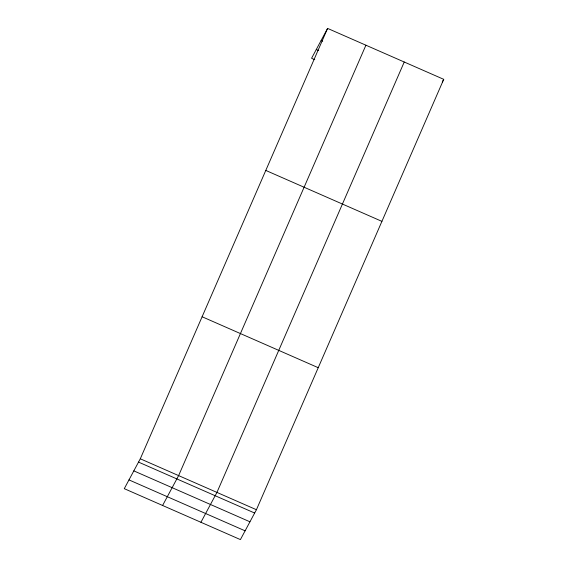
<?xml version="1.0" encoding="UTF-8"?>
<svg xmlns="http://www.w3.org/2000/svg" width="568" height="568" viewBox="0 0 568 568"><rect width="100%" height="100%" fill="white"/><g stroke="black" fill="none" stroke-linecap="round" stroke-linejoin="round"><path stroke-width="0.85" d="M140.296 458.795L327.594 28.4L443.722 79.328L256.424 509.723L240.406 539.6L124.278 488.672L140.296 458.795L256.424 509.723M365.913 45.206L178.622 475.601L162.597 505.477M404.238 62.011L216.94 492.406L200.923 522.283M327.594 28.4L311.576 58.277L314.764 59.675M442.302 81.984L443.722 79.328M321.119 40.477L322.716 41.18M316.277 49.508L318.669 50.559M265.788 170.428L381.916 221.364M202.109 316.759L318.236 367.695M138.521 462.103L254.649 513.039M133.821 470.872L249.948 521.8M128.979 479.903L245.106 530.832"/></g></svg>
